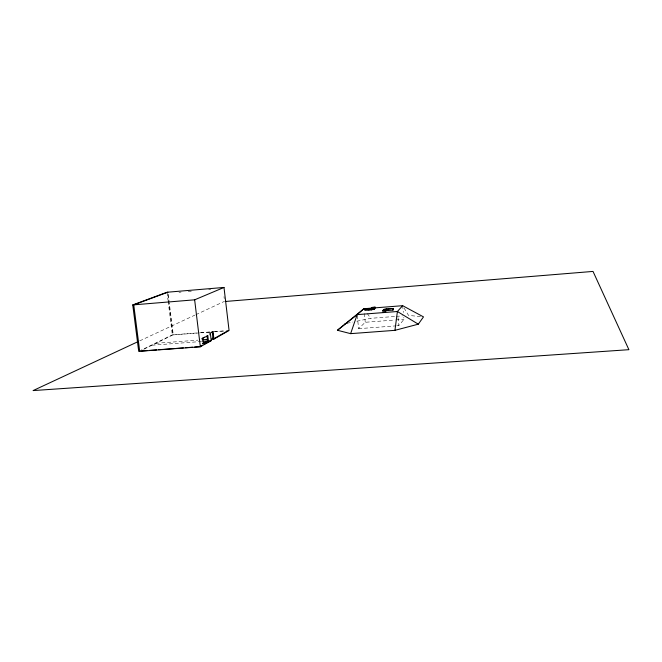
<?xml version="1.0" encoding="UTF-8"?>
<svg xmlns="http://www.w3.org/2000/svg" width="662" height="662" viewBox="0 0 662 662"><rect width="100%" height="100%" fill="white"/><g stroke="black" fill="none" stroke-linecap="round" stroke-linejoin="round"><path stroke-width="0.5" stroke-dasharray="3.31 2.48" d="M396.737 325.803L398.797 325.654L403.994 319.316L403.803 317.371M357.265 315.633L358.605 328.675L365.25 322.278L394.817 320.019M139.103 351.166L172.327 334.84L196.589 332.986M143.745 349.296L173.245 334.773L169.331 303.328M139.756 340.847L194.959 315.104M195.894 314.673L223.963 301.582M346.979 323.263L352.912 322.03M356.859 321.202L370.695 318.323L395.255 316.428M178.997 292.281L181.04 292.108M188.215 291.503L191.285 291.247M208.704 289.782L210.748 289.617M396.273 316.353L402.413 315.882M200.652 332.672L209.788 331.968M213.843 331.662L225.006 330.801M199.444 332.895L172.914 334.931L167.85 294.242M200.47 332.82L209.655 332.117M214.753 331.728L227 330.785M395.843 319.945L403.994 319.316M155.893 343.313L198.004 340.136M358.605 328.675L395.702 325.886M152.037 345.216L201.943 341.468M420.511 316.585L408.553 315.41L402.662 305.687L403.332 312.505M367.286 313.531L370.695 318.323M168.189 294.201L169.199 302.311M167.023 292.248L168.032 300.358M168.156 301.375L172.327 334.84M209.068 332.283L209.407 335.137M223.996 296.609L224.228 298.612M364.365 313.573L365.25 322.278M398.003 317.57L398.797 325.654"/><path stroke-width="0.99" d="M394.941 330.338L397.407 311.504L402.662 305.687L423.498 316.883L418.293 324.181L394.941 330.338L350.628 333.648L337.43 330.272L363.868 308.732L373.062 308.012M350.628 333.648L357.166 314.632L363.868 308.732M393.17 308.451L383.844 309.468L386.269 309.278L386.401 310.61L392.996 310.097L393.17 308.451L383.844 309.468L382.802 310.503L382.934 311.852L385.375 311.661L386.716 310.296L388.602 310.147M382.802 310.503L385.243 310.312L386.583 308.964M364.779 309.104L373.964 308.095L375.031 307.102L375.164 308.409L374.096 309.411L364.911 310.42L364.779 309.104L373.964 308.103L374.096 309.411L368.031 309.89M371.713 309.601L371.374 309.915L371.241 308.6L372.673 307.284L375.031 307.102M337.43 330.272L357.166 314.632L397.407 311.504L418.293 324.181M202.398 345.208L199.841 346.656L194.686 347.037M204.111 344.24L211.219 340.616L210.309 333.044L213.015 331.579L213.917 339.085L213.106 339.151L212.204 331.637L213.015 331.579M213.106 339.151L228.018 330.71M213.917 339.085L229.069 330.495L223.996 287.449L167.023 292.248L132.748 304.925L138.714 351.357L200.346 346.78L211.219 340.616M207.587 340.847L202.539 343.686L208.414 340.781L207.81 335.775L206.991 335.841L207.587 340.847L208.414 340.781M204.459 337.223L201.927 338.605L207.81 335.775M137.886 341.716L33.1 390.58L628.9 349.685L593.02 271.42L224.997 301.5M132.748 304.925L194.645 299.82L223.996 287.449M167.941 292.165L133.741 304.843L139.707 351.282M345.001 323.677L346.979 323.263M371.581 308.285L373.964 308.095M375.097 307.855L402.662 305.687M202.109 339.829L207.247 339.44M211.352 339.134L213.412 338.977L213.181 337.09M202.969 341.385L210.094 340.856M141.122 351.017L147.303 350.562M149.364 350.405L156.58 349.867M158.632 349.718L174.089 348.568M176.15 348.419L183.357 347.881M185.418 347.724L192.625 347.194M202.754 338.539L203.375 343.619M194.645 299.82L200.346 346.78M212.618 332.374L212.841 334.26M385.243 310.312L385.375 311.661M392.872 308.765L392.996 310.097"/></g></svg>
